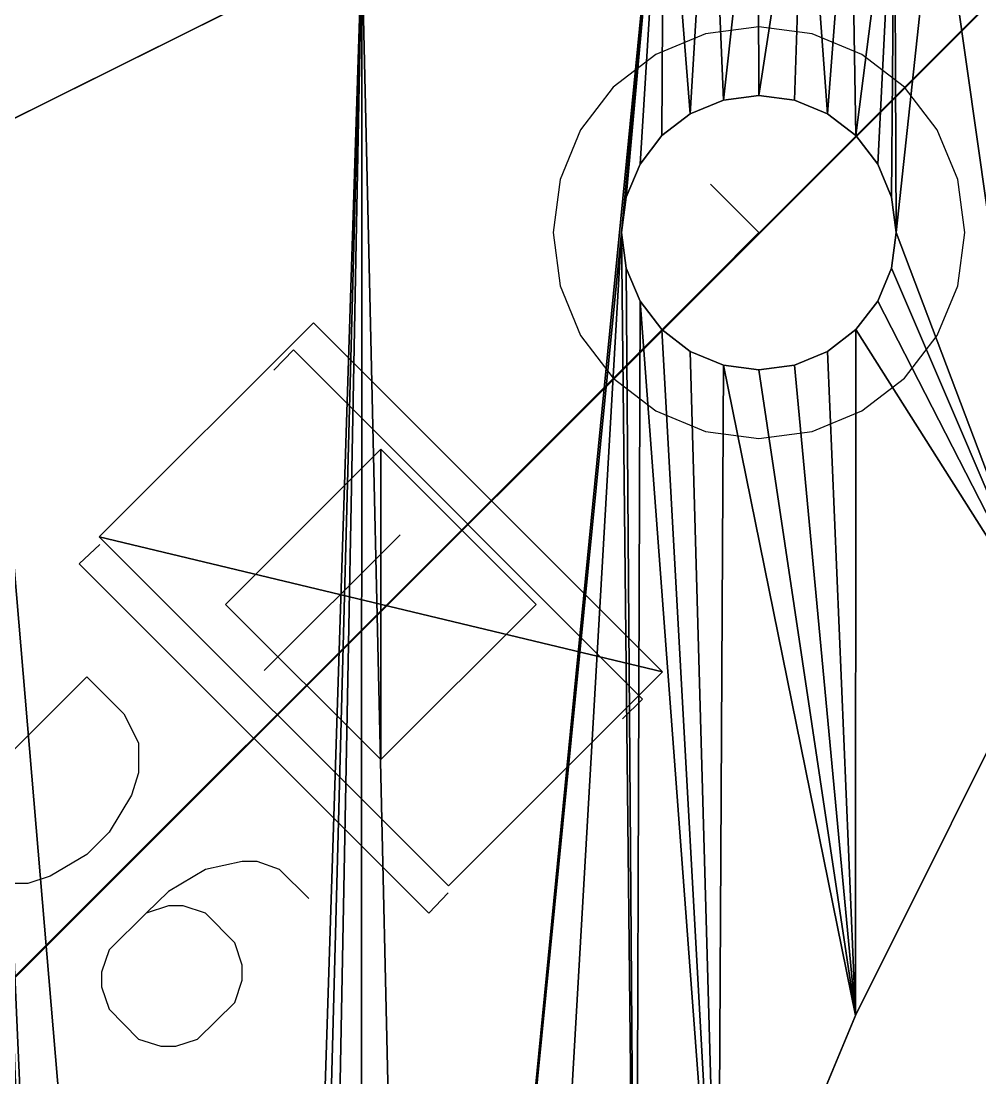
# Model space of a CAD drawing. Header units: metres. Extents: x 0 to 132, y 0 to 132.
# Drawn here: x 79.941 to 83.433, y 79.552 to 83.404 of the extents above; entities that cross this region are included whole.
import ezdxf

# ---------------------------------------------------------------- set-up
doc = ezdxf.new("R2010")
doc.units = ezdxf.units.M

msp = doc.modelspace()

# ---------------------------------------------------------------- linework, layer by layer
at = {"layer": 'Group#117'}
for p, q in [((82.6286, 83.3827, 8), (82.4345, 83.3572, 8)), ((82.6286, 83.3827, 6.5), (82.4345, 83.3572, 6.5)), ((82.8227, 83.3572, 8), (82.6286, 83.3827, 8)), ((82.8227, 83.3572, 6.5), (82.6286, 83.3827, 6.5)), ((82.4345, 83.3572, 8), (82.2536, 83.2822, 8)), ((82.4345, 83.3572, 6.5), (82.2536, 83.2822, 6.5)), ((83.0036, 83.2822, 8), (82.8227, 83.3572, 8)), ((83.0036, 83.2822, 6.5), (82.8227, 83.3572, 6.5)), ((82.2536, 83.2822, 8), (82.0983, 83.163, 8)), ((82.2536, 83.2822, 6.5), (82.0983, 83.163, 6.5)), ((83.1589, 83.163, 8), (83.0036, 83.2822, 8)), ((83.1589, 83.163, 6.5), (83.0036, 83.2822, 6.5)), ((82.0983, 83.163, 8), (81.9791, 83.0077, 8)), ((82.0983, 83.163, 6.5), (81.9791, 83.0077, 6.5)), ((83.2781, 83.0077, 8), (83.1589, 83.163, 8)), ((83.2781, 83.0077, 6.5), (83.1589, 83.163, 6.5)), ((81.9791, 83.0077, 8), (81.9041, 82.8268, 8)), ((81.9791, 83.0077, 6.5), (81.9041, 82.8268, 6.5)), ((83.353, 82.8268, 8), (83.2781, 83.0077, 8)), ((83.353, 82.8268, 6.5), (83.2781, 83.0077, 6.5)), ((81.9041, 82.8268, 8), (81.8786, 82.6327, 8)), ((81.9041, 82.8268, 6.5), (81.8786, 82.6327, 6.5)), ((82.6286, 82.6327, 8), (82.4518, 82.8095, 8)), ((83.3786, 82.6327, 8), (83.353, 82.8268, 8)), ((83.3786, 82.6327, 6.5), (83.353, 82.8268, 6.5)), ((81.8786, 82.6327, 8), (81.9041, 82.4386, 8)), ((81.8786, 82.6327, 6.5), (81.9041, 82.4386, 6.5)), ((82.6286, 82.6327, 8), (82.4518, 82.4559, 8)), ((83.353, 82.4386, 8), (83.3786, 82.6327, 8)), ((83.353, 82.4386, 6.5), (83.3786, 82.6327, 6.5)), ((81.9041, 82.4386, 8), (81.9791, 82.2577, 8)), ((81.9041, 82.4386, 6.5), (81.9791, 82.2577, 6.5)), ((83.2781, 82.2577, 8), (83.353, 82.4386, 8)), ((83.2781, 82.2577, 6.5), (83.353, 82.4386, 6.5)), ((81.9791, 82.2577, 8), (82.0983, 82.1024, 8)), ((81.9791, 82.2577, 6.5), (82.0983, 82.1024, 6.5)), ((83.1589, 82.1024, 8), (83.2781, 82.2577, 8)), ((83.1589, 82.1024, 6.5), (83.2781, 82.2577, 6.5)), ((82.0983, 82.1024, 8), (82.2536, 81.9832, 8)), ((82.0983, 82.1024, 6.5), (82.2536, 81.9832, 6.5)), ((83.0036, 81.9832, 8), (83.1589, 82.1024, 8)), ((83.0036, 81.9832, 6.5), (83.1589, 82.1024, 6.5)), ((82.2536, 81.9832, 8), (82.4345, 81.9083, 8)), ((82.2536, 81.9832, 6.5), (82.4345, 81.9083, 6.5)), ((82.8227, 81.9083, 8), (83.0036, 81.9832, 8)), ((82.8227, 81.9083, 6.5), (83.0036, 81.9832, 6.5)), ((82.4345, 81.9083, 8), (82.6286, 81.8827, 8)), ((82.4345, 81.9083, 6.5), (82.6286, 81.8827, 6.5)), ((82.6286, 81.8827, 8), (82.8227, 81.9083, 8)), ((82.6286, 81.8827, 6.5), (82.8227, 81.9083, 6.5))]:
    msp.add_line(p, q, dxfattribs=at)
at = {"layer": 'Group#119'}
msp.add_line((65.779, 65.7832, 8), (94.0624, 94.0665, 8), dxfattribs=at)
at = {"layer": 'Group#28'}
for p, q in [((79.7817, 82.9834, 6.5), (81.182, 83.6804, 6.5)), ((82.9805, 79.7795, 6.5), (83.679, 81.1792, 6.5)), ((82.4803, 78.5775, 6.5), (82.9805, 79.7795, 6.5))]:
    msp.add_line(p, q, dxfattribs=at)
at = {"layer": 'Group#32'}
msp.add_line((65.7659, 65.7659, 8), (94.0493, 94.0493, 8), dxfattribs=at)
at = {"layer": 'Group#5'}
for p, q in [((79.7821, 82.9834, 8), (81.1822, 83.6804, 8)), ((80.9327, 82.2062, 8), (80.8611, 82.1318, 8)), ((82.2047, 80.9327, 8), (80.9327, 82.2062, 8)), ((80.8266, 81.0375, 8), (81.3213, 81.532, 8)), ((80.1528, 81.4262, 8), (80.2272, 81.4964, 8)), ((81.4261, 80.1526, 8), (80.1528, 81.4262, 8)), ((82.9805, 79.7795, 8), (83.6792, 81.1792, 8)), ((79.6139, 80.4477, 8), (80.1803, 81.0142, 8)), ((80.1803, 81.0142, 8), (80.3154, 80.879, 8)), ((82.1316, 80.8611, 8), (82.2047, 80.9327, 8)), ((80.3154, 80.879, 8), (80.3691, 80.7729, 8)), ((80.3691, 80.7729, 8), (80.3691, 80.6638, 8)), ((80.3691, 80.6638, 8), (80.3429, 80.5827, 8)), ((80.3429, 80.5827, 8), (80.2616, 80.4477, 8)), ((80.2616, 80.4477, 8), (80.1803, 80.3665, 8)), ((80.1803, 80.3665, 8), (80.0466, 80.2878, 8)), ((80.7467, 80.3414, 8), (80.613, 80.3124, 8)), ((80.8004, 80.3414, 8), (80.7467, 80.3414, 8)), ((80.8817, 80.3124, 8), (80.8004, 80.3414, 8)), ((80.613, 80.3124, 8), (80.478, 80.2313, 8)), ((80.9892, 80.2067, 8), (80.8817, 80.3124, 8)), ((79.9653, 80.2602, 8), (79.8579, 80.2602, 8)), ((80.0466, 80.2878, 8), (79.9653, 80.2602, 8)), ((80.478, 80.2313, 8), (80.3967, 80.1526, 8)), ((81.4964, 80.2272, 8), (81.4261, 80.1526, 8)), ((80.3967, 80.1526, 8), (80.2616, 80.0189, 8)), ((80.478, 80.1788, 8), (80.3967, 80.1526, 8)), ((80.5317, 80.1788, 8), (80.478, 80.1788, 8)), ((80.613, 80.1526, 8), (80.5317, 80.1788, 8)), ((80.7191, 80.0441, 8), (80.613, 80.1526, 8)), ((80.7467, 79.9626, 8), (80.7191, 80.0441, 8)), ((80.2616, 80.0189, 8), (80.2341, 79.9378, 8)), ((80.7467, 79.9088, 8), (80.7467, 79.9626, 8)), ((80.2341, 79.9378, 8), (80.2341, 79.8842, 8)), ((80.2341, 79.8842, 8), (80.2616, 79.8027, 8)), ((80.7191, 79.8274, 8), (80.7467, 79.9088, 8)), ((80.2616, 79.8027, 8), (80.3691, 79.6937, 8)), ((80.5841, 79.6937, 8), (80.7191, 79.8274, 8)), ((82.4803, 78.5775, 8), (82.9805, 79.7795, 8)), ((80.3691, 79.6937, 8), (80.4504, 79.6675, 8)), ((80.5042, 79.6675, 8), (80.5841, 79.6937, 8)), ((80.4504, 79.6675, 8), (80.5042, 79.6675, 8))]:
    msp.add_line(p, q, dxfattribs=at)

# ---------------------------------------------------------------- meshes
at = {"layer": 'Group#103'}
mesh = msp.add_polyface(dxfattribs=at)
corners = [(66.7898, 44.2877, 8), (66.7802, 87.783, 8), (66.7802, 43.7819, 8), (66.7898, 87.2704, 8), (66.7995, 44.5798, 8), (66.7995, 86.9782, 8), (66.8174, 44.8995, 8), (66.8174, 86.6587, 8), (66.8477, 45.2482, 8), (80.7798, 60.3888, 8), (81.1794, 47.8802, 8), (80.8817, 59.2767, 8), (80.981, 58.5753, 8), (81.1822, 57.3764, 8), (82.2791, 47.2808, 8), (81.382, 56.4779, 8), (82.1286, 48.9336, 8), (81.7816, 54.9758, 8), (82.1826, 53.7769, 8), (82.1456, 49.063, 8), (82.1956, 49.1836, 8), (82.4817, 52.9776, 8), (82.275, 49.2872, 8), (82.3786, 49.3666, 8), (82.4992, 49.4166, 8), (82.9819, 51.776, 8), (82.6286, 49.4336, 8), (82.758, 49.4166, 8), (82.8786, 49.3666, 8), (82.9821, 49.2872, 8), (83.6806, 50.3759, 8), (83.0616, 49.1836, 8), (83.1115, 49.063, 8), (64.7779, 43.7819, 8), (66.7802, 25.7819, 8), (64.7779, 87.783, 8), (66.7802, 105.7819, 8), (64.6592, 85.8303, 8), (64.6592, 45.7277, 8), (64.709, 45.2482, 8), (64.709, 86.3097, 8), (64.7408, 44.8995, 8), (64.7408, 86.6587, 8), (64.7588, 44.5798, 8), (64.7588, 86.9782, 8), (64.7682, 44.2877, 8), (64.7682, 87.2704, 8)]
mesh.append_faces([[corners[k] for k in face] for face in [(0, 1, 2), (9, 10, 11), (11, 10, 12), (12, 10, 13), (13, 14, 15), (15, 16, 17), (18, 20, 21), (21, 24, 25), (25, 29, 30)]], dxfattribs={"vtx0": -1, "vtx1": -1})
mesh.append_faces([[corners[k] for k in face] for face in [(15, 14, 16), (33, 34, 35)]], dxfattribs={"vtx0": -1, "vtx1": -1, "vtx2": -1})
mesh.append_faces([[corners[k] for k in face] for face in [(3, 0, 4), (5, 4, 6), (7, 6, 8), (13, 10, 14), (16, 18, 17), (18, 16, 19), (18, 19, 20), (21, 20, 22), (21, 22, 23), (21, 23, 24), (25, 24, 26), (25, 26, 27), (25, 27, 28), (25, 28, 29), (30, 29, 31), (30, 31, 32), (36, 34, 2), (37, 38, 39), (40, 39, 41), (42, 41, 43), (44, 43, 45), (46, 45, 33)]], dxfattribs={"vtx0": -1, "vtx2": -1})
mesh = msp.add_polyface(dxfattribs=at)
corners = [(81.1822, 83.6804, 6.5), (80.7798, 71.1691, 6.5), (79.7821, 82.9834, 6.5), (80.879, 72.2786, 6.5), (80.9782, 72.98, 6.5), (81.1794, 74.1791, 6.5), (81.3792, 75.0786, 6.5), (82.2818, 84.2798, 6.5), (82.1286, 82.6327, 6.5), (81.7789, 76.5793, 6.5), (82.1799, 77.7784, 6.5), (82.1456, 82.5033, 6.5), (82.1956, 82.3827, 6.5), (82.4803, 78.5775, 6.5), (82.275, 82.2792, 6.5), (82.3786, 82.1997, 6.5), (82.4992, 82.1498, 6.5), (82.9805, 79.7795, 6.5), (82.6286, 82.1327, 6.5), (82.758, 82.1498, 6.5), (82.8786, 82.1997, 6.5), (82.9821, 82.2792, 6.5), (83.6792, 81.1792, 6.5), (83.0616, 82.3827, 6.5), (83.1115, 82.5033, 6.5), (66.7898, 87.2704, 6.5), (66.7802, 43.7819, 6.5), (66.7802, 87.783, 6.5), (66.7898, 44.2877, 6.5), (66.7995, 86.9782, 6.5), (66.7995, 44.5798, 6.5), (66.8174, 86.6587, 6.5), (66.8174, 44.8995, 6.5), (66.8477, 86.3097, 6.5), (64.7779, 87.783, 6.5), (66.7802, 105.7819, 6.5), (64.7779, 43.7819, 6.5), (66.7802, 25.7819, 6.5), (64.709, 45.2482, 6.5), (64.709, 86.3097, 6.5), (64.7408, 86.6587, 6.5), (64.7408, 44.8995, 6.5), (64.7588, 86.9782, 6.5), (64.7588, 44.5798, 6.5), (64.7682, 87.2704, 6.5), (64.7682, 44.2877, 6.5)]
mesh.append_faces([[corners[k] for k in face] for face in [(0, 1, 2), (1, 0, 3), (3, 0, 4), (4, 0, 5), (5, 0, 6), (6, 8, 9), (10, 12, 13), (13, 16, 17), (17, 21, 22), (25, 26, 27)]], dxfattribs={"vtx0": -1, "vtx1": -1})
mesh.append_faces([[corners[k] for k in face] for face in [(6, 7, 8), (34, 35, 36)]], dxfattribs={"vtx0": -1, "vtx1": -1, "vtx2": -1})
mesh.append_faces([[corners[k] for k in face] for face in [(6, 0, 7), (8, 10, 9), (10, 8, 11), (10, 11, 12), (13, 12, 14), (13, 14, 15), (13, 15, 16), (17, 16, 18), (17, 18, 19), (17, 19, 20), (17, 20, 21), (22, 21, 23), (22, 23, 24), (28, 25, 29), (30, 29, 31), (32, 31, 33), (37, 35, 27), (38, 39, 40), (41, 40, 42), (43, 42, 44), (45, 44, 34)]], dxfattribs={"vtx0": -1, "vtx2": -1})
mesh = msp.add_polyface(dxfattribs=at)
corners = [(82.1286, 82.6327, 6.5), (82.2818, 84.2798, 6.5), (82.1456, 82.7621, 6.5), (82.1956, 82.8827, 6.5), (82.275, 82.9863, 6.5), (82.3786, 83.0657, 6.5), (82.4513, 84.2704, 6.5), (82.4992, 83.1157, 6.5), (82.625, 84.2471, 6.5), (82.6286, 83.1327, 6.5), (82.7945, 84.2096, 6.5), (82.758, 83.1157, 6.5), (82.8786, 83.0657, 6.5), (82.9626, 84.156, 6.5), (82.9821, 82.9863, 6.5), (83.1224, 84.0897, 6.5), (83.0616, 82.8827, 6.5), (83.1115, 82.7621, 6.5), (83.1286, 82.6327, 6.5), (83.2768, 84.0085, 6.5), (83.6792, 81.1792, 6.5), (83.1115, 82.5033, 6.5), (83.4242, 83.9147, 6.5), (83.562, 83.8089, 6.5), (83.6919, 83.6914, 6.5), (84.2773, 82.2793, 6.5), (83.8087, 83.5619, 6.5), (83.9148, 83.4244, 6.5), (84.0085, 83.277, 6.5), (84.0898, 83.1224, 6.5), (84.156, 82.9626, 6.5), (84.2097, 82.7946, 6.5), (84.2469, 82.625, 6.5), (84.2704, 82.4513, 6.5), (66.7802, 105.7819, 6.5), (64.7779, 87.783, 6.5), (64.7779, 105.7819, 6.5)]
mesh.append_faces([[corners[k] for k in face] for face in [(25, 32, 33), (34, 35, 36)]], dxfattribs={"vtx0": -1})
mesh.append_faces([[corners[k] for k in face] for face in [(0, 1, 2), (2, 1, 3), (3, 1, 4), (4, 1, 5), (5, 6, 7), (7, 8, 9), (9, 10, 11), (11, 10, 12), (12, 13, 14), (14, 15, 16), (16, 15, 17), (17, 15, 18), (20, 24, 25)]], dxfattribs={"vtx0": -1, "vtx1": -1})
mesh.append_faces([[corners[k] for k in face] for face in [(20, 18, 19)]], dxfattribs={"vtx0": -1, "vtx1": -1, "vtx2": -1})
mesh.append_faces([[corners[k] for k in face] for face in [(5, 1, 6), (7, 6, 8), (9, 8, 10), (12, 10, 13), (14, 13, 15), (18, 15, 19), (20, 21, 18), (20, 19, 22), (20, 22, 23), (20, 23, 24), (25, 24, 26), (25, 26, 27), (25, 27, 28), (25, 28, 29), (25, 29, 30), (25, 30, 31), (25, 31, 32)]], dxfattribs={"vtx0": -1, "vtx2": -1})
mesh = msp.add_polyface(dxfattribs=at)
corners = [(69.6396, 80.9587, 8), (69.929, 50.6791, 8), (69.929, 80.879, 8), (70.1688, 50.719, 8), (70.1688, 80.8392, 8), (70.6484, 50.77, 8), (70.6484, 80.788, 8), (70.9887, 50.7783, 8), (70.9887, 80.781, 8), (71.1693, 50.7783, 8), (71.1693, 80.781, 8), (72.2786, 50.6791, 8), (72.2813, 80.8819, 8), (72.98, 50.5798, 8), (72.9828, 80.981, 8), (74.1789, 50.3786, 8), (74.1817, 81.1822, 8), (75.0774, 50.1788, 8), (75.0802, 81.3821, 8), (76.5795, 49.7792, 8), (76.5822, 81.7814, 8), (77.7784, 49.3782, 8), (77.7811, 82.1826, 8), (78.5776, 49.0791, 8), (78.5804, 82.4817, 8), (79.7793, 48.5775, 8), (79.7821, 82.9834, 8), (80.7798, 70.9889, 8), (80.788, 60.9097, 8), (80.788, 70.6484, 8), (80.839, 61.3906, 8), (80.839, 70.1686, 8), (80.879, 61.629, 8), (80.879, 69.929, 8), (80.9579, 61.9184, 8), (80.9579, 69.6395, 8), (81.0292, 62.0989, 8), (81.0292, 69.4591, 8), (81.1188, 62.2795, 8), (81.1188, 69.2786, 8), (81.2304, 62.46, 8), (81.2304, 69.0994, 8), (81.3792, 62.6805, 8), (81.3792, 68.8774, 8), (81.5088, 62.8486, 8), (81.5088, 68.711, 8), (81.6383, 63.0002, 8), (81.6383, 68.5579, 8), (81.8092, 63.178, 8), (81.8092, 68.3801, 8), (80.7798, 71.1691, 8), (81.1822, 83.6804, 8), (80.7798, 60.3888, 8), (80.7798, 60.5693, 8), (80.879, 72.2786, 8), (80.9782, 72.98, 8), (81.1794, 74.1791, 8), (81.3792, 75.0786, 8), (82.2818, 84.2798, 8), (82.1286, 82.6327, 8), (81.7789, 76.5793, 8)]
mesh.append_faces([[corners[k] for k in face] for face in [(0, 1, 2), (2, 3, 4), (4, 5, 6), (6, 7, 8), (8, 9, 10), (10, 11, 12), (12, 13, 14), (14, 15, 16), (16, 17, 18), (18, 19, 20), (20, 21, 22), (22, 23, 24), (24, 25, 26), (27, 28, 29), (29, 30, 31), (31, 32, 33), (33, 34, 35), (35, 36, 37), (37, 38, 39), (39, 40, 41), (41, 42, 43), (43, 44, 45), (45, 46, 47), (47, 48, 49), (26, 50, 51), (50, 53, 27), (51, 57, 58)]], dxfattribs={"vtx0": -1, "vtx1": -1})
mesh.append_faces([[corners[k] for k in face] for face in [(50, 26, 52)]], dxfattribs={"vtx0": -1, "vtx1": -1, "vtx2": -1})
mesh.append_faces([[corners[k] for k in face] for face in [(51, 50, 54), (51, 54, 55), (51, 55, 56), (51, 56, 57), (59, 57, 60)]], dxfattribs={"vtx0": -1, "vtx2": -1})
mesh = msp.add_polyface(dxfattribs=at)
corners = [(81.8092, 68.3801, 8), (81.9484, 63.3103, 8), (81.9484, 68.2478, 8), (82.1592, 63.488, 8), (82.1592, 68.0699, 8), (82.4389, 63.6892, 8), (82.4389, 67.8702, 8), (82.7187, 63.8587, 8), (82.7187, 67.6992, 8), (83.0287, 64.0186, 8), (83.0287, 67.5393, 8), (82.1799, 77.7784, 8), (82.1286, 82.6327, 8), (81.7789, 76.5793, 8), (82.1456, 82.5033, 8), (82.1956, 82.3827, 8), (82.4803, 78.5775, 8), (82.275, 82.2792, 8), (82.3786, 82.1997, 8), (82.4992, 82.1498, 8), (82.9805, 79.7795, 8), (82.6286, 82.1327, 8), (82.758, 82.1498, 8), (82.8786, 82.1997, 8), (82.9821, 82.2792, 8), (82.2818, 84.2798, 8), (81.3792, 75.0786, 8), (82.1456, 82.7621, 8), (82.1956, 82.8827, 8), (82.275, 82.9863, 8), (82.3786, 83.0657, 8), (82.4513, 84.2704, 8), (82.4992, 83.1157, 8), (82.625, 84.2471, 8), (82.6286, 83.1327, 8), (82.7945, 84.2096, 8), (82.758, 83.1157, 8), (82.8786, 83.0657, 8), (82.9626, 84.156, 8), (82.9821, 82.9863, 8), (83.1224, 84.0897, 8), (83.0616, 82.8827, 8)]
mesh.append_faces([[corners[k] for k in face] for face in [(0, 1, 2), (2, 3, 4), (4, 5, 6), (6, 7, 8), (8, 9, 10), (11, 12, 13), (12, 11, 14), (14, 11, 15), (15, 16, 17), (17, 16, 18), (18, 16, 19), (19, 20, 21), (21, 20, 22), (22, 20, 23), (23, 20, 24), (25, 30, 31), (31, 32, 33), (33, 34, 35), (35, 37, 38), (38, 39, 40)]], dxfattribs={"vtx0": -1, "vtx1": -1})
mesh.append_faces([[corners[k] for k in face] for face in [(25, 26, 12)]], dxfattribs={"vtx0": -1, "vtx1": -1, "vtx2": -1})
mesh.append_faces([[corners[k] for k in face] for face in [(15, 11, 16), (19, 16, 20), (25, 12, 27), (25, 27, 28), (25, 28, 29), (25, 29, 30), (31, 30, 32), (33, 32, 34), (35, 34, 36), (35, 36, 37), (38, 37, 39), (40, 39, 41)]], dxfattribs={"vtx0": -1, "vtx2": -1})
mesh = msp.add_polyface(dxfattribs=at)
corners = [(83.0287, 67.5393, 8), (83.2492, 64.1109, 8), (83.2492, 67.4487, 8), (83.5386, 64.2087, 8), (83.5386, 67.3491, 8), (84.0802, 64.3493, 8), (84.0802, 67.2088, 8), (84.5804, 64.4582, 8), (84.5804, 67.0997, 8), (84.9001, 64.5188, 8), (84.9001, 67.0391, 8), (85.3094, 64.5877, 8), (85.3094, 66.9703, 8), (85.8303, 64.6594, 8), (85.8303, 66.8987, 8), (86.3099, 64.7103, 8), (86.3099, 66.8489, 8), (86.6585, 64.7407, 8), (86.6585, 66.8172, 8), (86.9782, 64.7586, 8), (86.9782, 66.801, 8), (87.2704, 64.7682, 8), (87.2704, 66.7897, 8), (87.7803, 64.7834, 8), (87.7803, 66.7829, 8), (105.7789, 64.7834, 8), (105.7789, 66.7829, 8), (82.9821, 82.2792, 8), (82.9805, 79.7795, 8), (83.6792, 81.1792, 8), (83.0616, 82.3827, 8), (83.1115, 82.5033, 8), (83.1286, 82.6327, 8), (83.2768, 84.0085, 8), (83.4242, 83.9147, 8), (83.562, 83.8089, 8), (83.6919, 83.6914, 8), (84.2773, 82.2793, 8), (83.8087, 83.5619, 8), (83.9148, 83.4244, 8), (84.0085, 83.277, 8), (84.0898, 83.1224, 8), (84.156, 82.9626, 8), (84.2097, 82.7946, 8), (84.2469, 82.625, 8), (84.2704, 82.4513, 8), (83.1224, 84.0897, 8), (83.0616, 82.8827, 8), (83.1115, 82.7621, 8)]
mesh.append_faces([[corners[k] for k in face] for face in [(24, 25, 26), (44, 37, 45)]], dxfattribs={"vtx0": -1})
mesh.append_faces([[corners[k] for k in face] for face in [(0, 1, 2), (2, 3, 4), (4, 5, 6), (6, 7, 8), (8, 9, 10), (10, 11, 12), (12, 13, 14), (14, 15, 16), (16, 17, 18), (18, 19, 20), (20, 21, 22), (22, 23, 24), (27, 29, 30), (30, 29, 31), (31, 29, 32), (33, 29, 34), (34, 29, 35), (35, 29, 36), (36, 37, 38), (38, 37, 39), (39, 37, 40), (40, 37, 41), (41, 37, 42), (42, 37, 43), (43, 37, 44), (46, 32, 33)]], dxfattribs={"vtx0": -1, "vtx1": -1})
mesh.append_faces([[corners[k] for k in face] for face in [(32, 29, 33)]], dxfattribs={"vtx0": -1, "vtx1": -1, "vtx2": -1})
mesh.append_faces([[corners[k] for k in face] for face in [(27, 28, 29), (36, 29, 37), (46, 47, 48), (46, 48, 32)]], dxfattribs={"vtx0": -1, "vtx2": -1})
mesh = msp.add_polyface(dxfattribs=at)
corners = [(79.7821, 82.9834, 8), (81.1822, 83.6804, 6.5), (79.7821, 82.9834, 6.5), (81.1822, 83.6804, 8)]
mesh.append_faces([[corners[k] for k in face] for face in [(0, 1, 2), (1, 0, 3)]], dxfattribs={"vtx0": -1})
mesh = msp.add_polyface(dxfattribs=at)
corners = [(82.4992, 83.1157, 8), (82.3786, 83.0657, 6.5), (82.4992, 83.1157, 6.5), (82.3786, 83.0657, 8)]
mesh.append_faces([[corners[k] for k in face] for face in [(0, 1, 2), (1, 0, 3)]], dxfattribs={"vtx0": -1})
mesh = msp.add_polyface(dxfattribs=at)
corners = [(82.6286, 83.1327, 8), (82.4992, 83.1157, 6.5), (82.6286, 83.1327, 6.5), (82.4992, 83.1157, 8)]
mesh.append_faces([[corners[k] for k in face] for face in [(0, 1, 2), (1, 0, 3)]], dxfattribs={"vtx0": -1})
mesh = msp.add_polyface(dxfattribs=at)
corners = [(82.758, 83.1157, 8), (82.6286, 83.1327, 6.5), (82.758, 83.1157, 6.5), (82.6286, 83.1327, 8)]
mesh.append_faces([[corners[k] for k in face] for face in [(0, 1, 2), (1, 0, 3)]], dxfattribs={"vtx0": -1})
mesh = msp.add_polyface(dxfattribs=at)
corners = [(82.8786, 83.0657, 8), (82.758, 83.1157, 6.5), (82.8786, 83.0657, 6.5), (82.758, 83.1157, 8)]
mesh.append_faces([[corners[k] for k in face] for face in [(0, 1, 2), (1, 0, 3)]], dxfattribs={"vtx0": -1})
mesh = msp.add_polyface(dxfattribs=at)
corners = [(82.3786, 83.0657, 8), (82.275, 82.9863, 6.5), (82.3786, 83.0657, 6.5), (82.275, 82.9863, 8)]
mesh.append_faces([[corners[k] for k in face] for face in [(0, 1, 2), (1, 0, 3)]], dxfattribs={"vtx0": -1})
mesh = msp.add_polyface(dxfattribs=at)
corners = [(82.9821, 82.9863, 8), (82.8786, 83.0657, 6.5), (82.9821, 82.9863, 6.5), (82.8786, 83.0657, 8)]
mesh.append_faces([[corners[k] for k in face] for face in [(0, 1, 2), (1, 0, 3)]], dxfattribs={"vtx0": -1})
mesh = msp.add_polyface(dxfattribs=at)
corners = [(80.7798, 60.5693, 6.5), (80.788, 70.6484, 6.5), (80.788, 60.9097, 6.5), (80.839, 70.1686, 6.5), (80.839, 61.3906, 6.5), (80.879, 69.929, 6.5), (80.879, 61.629, 6.5), (80.9579, 69.6395, 6.5), (80.9579, 61.9184, 6.5), (81.0292, 69.4591, 6.5), (81.0292, 62.0989, 6.5), (81.1188, 69.2786, 6.5), (81.1188, 62.2795, 6.5), (81.2304, 69.0994, 6.5), (81.2304, 62.46, 6.5), (81.3792, 68.8774, 6.5), (81.3792, 62.6805, 6.5), (81.5088, 68.711, 6.5), (81.5088, 62.8486, 6.5), (81.6383, 68.5579, 6.5), (81.6383, 63.0002, 6.5), (81.8092, 68.3801, 6.5), (81.8092, 63.178, 6.5), (69.6396, 50.6005, 6.5), (69.929, 80.879, 6.5), (69.929, 50.6791, 6.5), (70.1688, 80.8392, 6.5), (70.1688, 50.719, 6.5), (70.6484, 80.788, 6.5), (70.6484, 50.77, 6.5), (70.9887, 80.781, 6.5), (70.9887, 50.7783, 6.5), (71.1693, 80.781, 6.5), (71.1693, 50.7783, 6.5), (72.2813, 80.8819, 6.5), (72.2786, 50.6791, 6.5), (72.98, 50.5798, 6.5), (72.9828, 80.981, 6.5), (74.1789, 50.3786, 6.5), (74.1817, 81.1822, 6.5), (75.0774, 50.1788, 6.5), (75.0802, 81.3821, 6.5), (76.5795, 49.7792, 6.5), (76.5822, 81.7814, 6.5), (77.7784, 49.3782, 6.5), (77.7811, 82.1826, 6.5), (78.5776, 49.0791, 6.5), (78.5804, 82.4817, 6.5), (79.7793, 48.5775, 6.5), (79.7821, 82.9834, 6.5), (81.1794, 47.8802, 6.5), (80.7798, 60.3888, 6.5), (80.7798, 70.9889, 6.5), (80.8817, 59.2767, 6.5), (80.981, 58.5753, 6.5), (81.1822, 57.3764, 6.5), (82.2791, 47.2808, 6.5), (81.382, 56.4779, 6.5), (82.1286, 48.9336, 6.5), (81.7816, 54.9758, 6.5)]
mesh.append_faces([[corners[k] for k in face] for face in [(0, 1, 2), (2, 3, 4), (4, 5, 6), (6, 7, 8), (8, 9, 10), (10, 11, 12), (12, 13, 14), (14, 15, 16), (16, 17, 18), (18, 19, 20), (20, 21, 22), (23, 24, 25), (25, 26, 27), (27, 28, 29), (29, 30, 31), (31, 32, 33), (33, 34, 35), (35, 34, 36), (36, 37, 38), (38, 39, 40), (40, 41, 42), (42, 43, 44), (44, 45, 46), (46, 47, 48), (48, 49, 50), (51, 52, 0), (50, 55, 56)]], dxfattribs={"vtx0": -1, "vtx1": -1})
mesh.append_faces([[corners[k] for k in face] for face in [(50, 49, 51)]], dxfattribs={"vtx0": -1, "vtx1": -1, "vtx2": -1})
mesh.append_faces([[corners[k] for k in face] for face in [(50, 51, 53), (50, 53, 54), (50, 54, 55), (56, 55, 57), (58, 57, 59)]], dxfattribs={"vtx0": -1, "vtx2": -1})
mesh = msp.add_polyface(dxfattribs=at)
corners = [(80.788, 70.6484, 6.5), (80.7798, 60.5693, 6.5), (80.7798, 70.9889, 6.5), (80.788, 60.9097, 6.5), (80.839, 70.1686, 6.5), (80.839, 61.3906, 6.5), (80.879, 69.929, 6.5), (80.879, 61.629, 6.5), (80.9579, 69.6395, 6.5), (80.9579, 61.9184, 6.5), (81.0292, 69.4591, 6.5), (81.0292, 62.0989, 6.5), (81.1188, 69.2786, 6.5), (81.1188, 62.2795, 6.5), (81.2304, 69.0994, 6.5), (81.2304, 62.46, 6.5), (81.3792, 68.8774, 6.5), (81.3792, 62.6805, 6.5), (81.5088, 68.711, 6.5), (81.5088, 62.8486, 6.5), (81.6383, 68.5579, 6.5), (81.6383, 63.0002, 6.5), (81.8092, 68.3801, 6.5), (81.8092, 63.178, 6.5), (81.9484, 68.2478, 6.5), (81.9484, 63.3103, 6.5), (82.1592, 68.0699, 6.5), (82.1592, 63.488, 6.5), (82.4389, 67.8702, 6.5), (82.4389, 63.6892, 6.5), (82.7187, 67.6992, 6.5), (82.7187, 63.8587, 6.5), (83.0287, 67.5393, 6.5), (83.0287, 64.0186, 6.5), (83.2492, 67.4487, 6.5), (83.2492, 64.1109, 6.5), (83.5386, 67.3491, 6.5), (83.5386, 64.2087, 6.5), (84.0802, 67.2088, 6.5), (84.0802, 64.3493, 6.5), (84.5804, 67.0997, 6.5), (84.5804, 64.4582, 6.5), (84.9001, 67.0391, 6.5), (84.9001, 64.5188, 6.5), (85.3094, 66.9703, 6.5), (85.3094, 64.5877, 6.5), (85.8303, 66.8987, 6.5), (85.8303, 64.6594, 6.5), (86.3099, 66.8489, 6.5), (86.3099, 64.7103, 6.5), (86.6585, 66.8172, 6.5), (86.6585, 64.7407, 6.5), (86.9782, 66.801, 6.5), (86.9782, 64.7586, 6.5), (87.2704, 66.7897, 6.5), (87.2704, 64.7682, 6.5), (87.7803, 66.7829, 6.5), (87.7803, 64.7834, 6.5), (105.7789, 66.7829, 6.5), (78.5776, 49.0791, 6.5), (77.7811, 82.1826, 6.5), (78.5804, 82.4817, 6.5), (79.7793, 48.5775, 6.5), (79.7821, 82.9834, 6.5), (80.7798, 60.3888, 6.5), (80.7798, 71.1691, 6.5)]
mesh.append_faces([[corners[k] for k in face] for face in [(0, 1, 2)]], dxfattribs={"vtx0": -1, "vtx1": -1})
mesh.append_faces([[corners[k] for k in face] for face in [(64, 63, 65)]], dxfattribs={"vtx0": -1, "vtx1": -1, "vtx2": -1})
mesh.append_faces([[corners[k] for k in face] for face in [(3, 0, 4), (5, 4, 6), (7, 6, 8), (9, 8, 10), (11, 10, 12), (13, 12, 14), (15, 14, 16), (17, 16, 18), (19, 18, 20), (21, 20, 22), (23, 22, 24), (25, 24, 26), (27, 26, 28), (29, 28, 30), (31, 30, 32), (33, 32, 34), (35, 34, 36), (37, 36, 38), (39, 38, 40), (41, 40, 42), (43, 42, 44), (45, 44, 46), (47, 46, 48), (49, 48, 50), (51, 50, 52), (53, 52, 54), (55, 54, 56), (57, 56, 58), (59, 60, 61), (62, 61, 63), (64, 65, 2)]], dxfattribs={"vtx0": -1, "vtx2": -1})
mesh = msp.add_polyface(dxfattribs=at)
corners = [(78.5804, 82.4817, 8), (78.5776, 49.0791, 8), (79.7793, 48.5775, 8), (79.7821, 82.9834, 8), (81.1794, 47.8802, 8), (80.7798, 60.3888, 8), (80.788, 60.9097, 8), (80.7798, 70.9889, 8), (80.7798, 60.5693, 8), (80.788, 70.6484, 8), (80.839, 61.3906, 8), (80.839, 70.1686, 8), (80.879, 61.629, 8), (80.879, 69.929, 8), (80.9579, 61.9184, 8), (80.9579, 69.6395, 8), (81.0292, 62.0989, 8), (81.0292, 69.4591, 8), (81.1188, 62.2795, 8), (81.1188, 69.2786, 8), (81.2304, 62.46, 8), (81.2304, 69.0994, 8), (81.3792, 62.6805, 8), (81.3792, 68.8774, 8), (81.5088, 62.8486, 8), (81.5088, 68.711, 8), (81.6383, 63.0002, 8), (81.6383, 68.5579, 8), (81.8092, 63.178, 8), (81.8092, 68.3801, 8), (81.9484, 63.3103, 8), (81.9484, 68.2478, 8), (82.1592, 63.488, 8), (82.1592, 68.0699, 8), (82.4389, 63.6892, 8), (82.4389, 67.8702, 8), (82.7187, 63.8587, 8), (82.7187, 67.6992, 8), (83.0287, 64.0186, 8), (83.0287, 67.5393, 8), (83.2492, 64.1109, 8), (83.2492, 67.4487, 8), (83.5386, 64.2087, 8), (83.5386, 67.3491, 8), (84.0802, 64.3493, 8), (84.0802, 67.2088, 8), (84.5804, 64.4582, 8), (84.5804, 67.0997, 8), (84.9001, 64.5188, 8), (84.9001, 67.0391, 8), (85.3094, 64.5877, 8), (85.3094, 66.9703, 8), (85.8303, 64.6594, 8), (85.8303, 66.8987, 8), (86.3099, 64.7103, 8), (86.3099, 66.8489, 8), (86.6585, 64.7407, 8), (86.6585, 66.8172, 8), (86.9782, 64.7586, 8), (86.9782, 66.801, 8), (87.2704, 64.7682, 8), (87.2704, 66.7897, 8), (87.7803, 64.7834, 8), (87.7803, 66.7829, 8), (105.7789, 64.7834, 8), (80.7798, 71.1691, 8)]
mesh.append_faces([[corners[k] for k in face] for face in [(6, 7, 8)]], dxfattribs={"vtx0": -1, "vtx1": -1})
mesh.append_faces([[corners[k] for k in face] for face in [(3, 4, 5)]], dxfattribs={"vtx0": -1, "vtx1": -1, "vtx2": -1})
mesh.append_faces([[corners[k] for k in face] for face in [(0, 1, 2), (3, 2, 4), (9, 6, 10), (11, 10, 12), (13, 12, 14), (15, 14, 16), (17, 16, 18), (19, 18, 20), (21, 20, 22), (23, 22, 24), (25, 24, 26), (27, 26, 28), (29, 28, 30), (31, 30, 32), (33, 32, 34), (35, 34, 36), (37, 36, 38), (39, 38, 40), (41, 40, 42), (43, 42, 44), (45, 44, 46), (47, 46, 48), (49, 48, 50), (51, 50, 52), (53, 52, 54), (55, 54, 56), (57, 56, 58), (59, 58, 60), (61, 60, 62), (63, 62, 64), (65, 5, 8)]], dxfattribs={"vtx0": -1, "vtx2": -1})
mesh = msp.add_polyface(dxfattribs=at)
corners = [(82.1956, 82.8827, 6.5), (82.275, 82.9863, 8), (82.1956, 82.8827, 8), (82.275, 82.9863, 6.5)]
mesh.append_faces([[corners[k] for k in face] for face in [(0, 1, 2), (1, 0, 3)]], dxfattribs={"vtx0": -1})
mesh = msp.add_polyface(dxfattribs=at)
corners = [(83.0616, 82.8827, 8), (82.9821, 82.9863, 6.5), (83.0616, 82.8827, 6.5), (82.9821, 82.9863, 8)]
mesh.append_faces([[corners[k] for k in face] for face in [(0, 1, 2), (1, 0, 3)]], dxfattribs={"vtx0": -1})
mesh = msp.add_polyface(dxfattribs=at)
corners = [(82.1456, 82.7621, 6.5), (82.1956, 82.8827, 8), (82.1456, 82.7621, 8), (82.1956, 82.8827, 6.5)]
mesh.append_faces([[corners[k] for k in face] for face in [(0, 1, 2), (1, 0, 3)]], dxfattribs={"vtx0": -1})
mesh = msp.add_polyface(dxfattribs=at)
corners = [(83.0616, 82.8827, 8), (83.1115, 82.7621, 6.5), (83.1115, 82.7621, 8), (83.0616, 82.8827, 6.5)]
mesh.append_faces([[corners[k] for k in face] for face in [(0, 1, 2), (1, 0, 3)]], dxfattribs={"vtx0": -1})
mesh = msp.add_polyface(dxfattribs=at)
corners = [(82.1456, 82.7621, 6.5), (82.1286, 82.6327, 8), (82.1286, 82.6327, 6.5), (82.1456, 82.7621, 8)]
mesh.append_faces([[corners[k] for k in face] for face in [(0, 1, 2), (1, 0, 3)]], dxfattribs={"vtx0": -1})
mesh = msp.add_polyface(dxfattribs=at)
corners = [(83.1115, 82.7621, 8), (83.1286, 82.6327, 6.5), (83.1286, 82.6327, 8), (83.1115, 82.7621, 6.5)]
mesh.append_faces([[corners[k] for k in face] for face in [(0, 1, 2), (1, 0, 3)]], dxfattribs={"vtx0": -1})
mesh = msp.add_polyface(dxfattribs=at)
corners = [(82.1286, 82.6327, 6.5), (82.1456, 82.5033, 8), (82.1456, 82.5033, 6.5), (82.1286, 82.6327, 8)]
mesh.append_faces([[corners[k] for k in face] for face in [(0, 1, 2), (1, 0, 3)]], dxfattribs={"vtx0": -1})
mesh = msp.add_polyface(dxfattribs=at)
corners = [(83.1286, 82.6327, 8), (83.1115, 82.5033, 6.5), (83.1115, 82.5033, 8), (83.1286, 82.6327, 6.5)]
mesh.append_faces([[corners[k] for k in face] for face in [(0, 1, 2), (1, 0, 3)]], dxfattribs={"vtx0": -1})
mesh = msp.add_polyface(dxfattribs=at)
corners = [(82.1456, 82.5033, 6.5), (82.1956, 82.3827, 8), (82.1956, 82.3827, 6.5), (82.1456, 82.5033, 8)]
mesh.append_faces([[corners[k] for k in face] for face in [(0, 1, 2), (1, 0, 3)]], dxfattribs={"vtx0": -1})
mesh = msp.add_polyface(dxfattribs=at)
corners = [(83.1115, 82.5033, 8), (83.0616, 82.3827, 6.5), (83.0616, 82.3827, 8), (83.1115, 82.5033, 6.5)]
mesh.append_faces([[corners[k] for k in face] for face in [(0, 1, 2), (1, 0, 3)]], dxfattribs={"vtx0": -1})
mesh = msp.add_polyface(dxfattribs=at)
corners = [(82.275, 82.2792, 6.5), (82.1956, 82.3827, 8), (82.275, 82.2792, 8), (82.1956, 82.3827, 6.5)]
mesh.append_faces([[corners[k] for k in face] for face in [(0, 1, 2), (1, 0, 3)]], dxfattribs={"vtx0": -1})
mesh = msp.add_polyface(dxfattribs=at)
corners = [(83.0616, 82.3827, 8), (82.9821, 82.2792, 6.5), (82.9821, 82.2792, 8), (83.0616, 82.3827, 6.5)]
mesh.append_faces([[corners[k] for k in face] for face in [(0, 1, 2), (1, 0, 3)]], dxfattribs={"vtx0": -1})
mesh = msp.add_polyface(dxfattribs=at)
corners = [(82.275, 82.2792, 8), (82.3786, 82.1997, 6.5), (82.275, 82.2792, 6.5), (82.3786, 82.1997, 8)]
mesh.append_faces([[corners[k] for k in face] for face in [(0, 1, 2), (1, 0, 3)]], dxfattribs={"vtx0": -1})
mesh = msp.add_polyface(dxfattribs=at)
corners = [(82.8786, 82.1997, 8), (82.9821, 82.2792, 6.5), (82.8786, 82.1997, 6.5), (82.9821, 82.2792, 8)]
mesh.append_faces([[corners[k] for k in face] for face in [(0, 1, 2), (1, 0, 3)]], dxfattribs={"vtx0": -1})
mesh = msp.add_polyface(dxfattribs=at)
corners = [(82.3786, 82.1997, 8), (82.4992, 82.1498, 6.5), (82.3786, 82.1997, 6.5), (82.4992, 82.1498, 8)]
mesh.append_faces([[corners[k] for k in face] for face in [(0, 1, 2), (1, 0, 3)]], dxfattribs={"vtx0": -1})
mesh = msp.add_polyface(dxfattribs=at)
corners = [(82.758, 82.1498, 8), (82.8786, 82.1997, 6.5), (82.758, 82.1498, 6.5), (82.8786, 82.1997, 8)]
mesh.append_faces([[corners[k] for k in face] for face in [(0, 1, 2), (1, 0, 3)]], dxfattribs={"vtx0": -1})
mesh = msp.add_polyface(dxfattribs=at)
corners = [(82.4992, 82.1498, 8), (82.6286, 82.1327, 6.5), (82.4992, 82.1498, 6.5), (82.6286, 82.1327, 8)]
mesh.append_faces([[corners[k] for k in face] for face in [(0, 1, 2), (1, 0, 3)]], dxfattribs={"vtx0": -1})
mesh = msp.add_polyface(dxfattribs=at)
corners = [(82.6286, 82.1327, 8), (82.758, 82.1498, 6.5), (82.6286, 82.1327, 6.5), (82.758, 82.1498, 8)]
mesh.append_faces([[corners[k] for k in face] for face in [(0, 1, 2), (1, 0, 3)]], dxfattribs={"vtx0": -1})
mesh = msp.add_polyface(dxfattribs=at)
corners = [(83.6792, 81.1792, 6.5), (82.9805, 79.7795, 8), (82.9805, 79.7795, 6.5), (83.6792, 81.1792, 8)]
mesh.append_faces([[corners[k] for k in face] for face in [(0, 1, 2), (1, 0, 3)]], dxfattribs={"vtx0": -1})
mesh = msp.add_polyface(dxfattribs=at)
corners = [(82.9805, 79.7795, 6.5), (82.4803, 78.5775, 8), (82.4803, 78.5775, 6.5), (82.9805, 79.7795, 8)]
mesh.append_faces([[corners[k] for k in face] for face in [(0, 1, 2), (1, 0, 3)]], dxfattribs={"vtx0": -1})
at = {"layer": 'Group#117'}
mesh = msp.add_polyface(dxfattribs=at)
corners = [(82.4992, 83.1157, 8), (82.3786, 83.0657, 6.5), (82.4992, 83.1157, 6.5), (82.3786, 83.0657, 8)]
mesh.append_faces([[corners[k] for k in face] for face in [(0, 1, 2), (1, 0, 3)]], dxfattribs={"vtx0": -1})
mesh = msp.add_polyface(dxfattribs=at)
corners = [(82.6286, 83.1327, 8), (82.4992, 83.1157, 6.5), (82.6286, 83.1327, 6.5), (82.4992, 83.1157, 8)]
mesh.append_faces([[corners[k] for k in face] for face in [(0, 1, 2), (1, 0, 3)]], dxfattribs={"vtx0": -1})
mesh = msp.add_polyface(dxfattribs=at)
corners = [(82.758, 83.1157, 8), (82.6286, 83.1327, 6.5), (82.758, 83.1157, 6.5), (82.6286, 83.1327, 8)]
mesh.append_faces([[corners[k] for k in face] for face in [(0, 1, 2), (1, 0, 3)]], dxfattribs={"vtx0": -1})
mesh = msp.add_polyface(dxfattribs=at)
corners = [(82.8786, 83.0657, 8), (82.758, 83.1157, 6.5), (82.8786, 83.0657, 6.5), (82.758, 83.1157, 8)]
mesh.append_faces([[corners[k] for k in face] for face in [(0, 1, 2), (1, 0, 3)]], dxfattribs={"vtx0": -1})
mesh = msp.add_polyface(dxfattribs=at)
corners = [(82.3786, 83.0657, 8), (82.275, 82.9863, 6.5), (82.3786, 83.0657, 6.5), (82.275, 82.9863, 8)]
mesh.append_faces([[corners[k] for k in face] for face in [(0, 1, 2), (1, 0, 3)]], dxfattribs={"vtx0": -1})
mesh = msp.add_polyface(dxfattribs=at)
corners = [(82.9821, 82.9863, 6.5), (82.8786, 83.0657, 8), (82.8786, 83.0657, 6.5), (82.9821, 82.9863, 8)]
mesh.append_faces([[corners[k] for k in face] for face in [(0, 1, 2), (1, 0, 3)]], dxfattribs={"vtx0": -1})
mesh = msp.add_polyface(dxfattribs=at)
corners = [(82.275, 82.9863, 8), (82.1956, 82.8827, 6.5), (82.275, 82.9863, 6.5), (82.1956, 82.8827, 8)]
mesh.append_faces([[corners[k] for k in face] for face in [(0, 1, 2), (1, 0, 3)]], dxfattribs={"vtx0": -1})
mesh = msp.add_polyface(dxfattribs=at)
corners = [(83.0616, 82.8827, 6.5), (82.9821, 82.9863, 8), (82.9821, 82.9863, 6.5), (83.0616, 82.8827, 8)]
mesh.append_faces([[corners[k] for k in face] for face in [(0, 1, 2), (1, 0, 3)]], dxfattribs={"vtx0": -1})
mesh = msp.add_polyface(dxfattribs=at)
corners = [(82.1956, 82.8827, 8), (82.1456, 82.7621, 6.5), (82.1956, 82.8827, 6.5), (82.1456, 82.7621, 8)]
mesh.append_faces([[corners[k] for k in face] for face in [(0, 1, 2), (1, 0, 3)]], dxfattribs={"vtx0": -1})
mesh = msp.add_polyface(dxfattribs=at)
corners = [(83.0616, 82.8827, 6.5), (83.1115, 82.7621, 8), (83.0616, 82.8827, 8), (83.1115, 82.7621, 6.5)]
mesh.append_faces([[corners[k] for k in face] for face in [(0, 1, 2), (1, 0, 3)]], dxfattribs={"vtx0": -1})
mesh = msp.add_polyface(dxfattribs=at)
corners = [(82.1456, 82.7621, 8), (82.1286, 82.6327, 6.5), (82.1456, 82.7621, 6.5), (82.1286, 82.6327, 8)]
mesh.append_faces([[corners[k] for k in face] for face in [(0, 1, 2), (1, 0, 3)]], dxfattribs={"vtx0": -1})
mesh = msp.add_polyface(dxfattribs=at)
corners = [(83.1286, 82.6327, 6.5), (83.1115, 82.7621, 8), (83.1115, 82.7621, 6.5), (83.1286, 82.6327, 8)]
mesh.append_faces([[corners[k] for k in face] for face in [(0, 1, 2), (1, 0, 3)]], dxfattribs={"vtx0": -1})
mesh = msp.add_polyface(dxfattribs=at)
corners = [(82.1456, 82.5033, 8), (82.1286, 82.6327, 6.5), (82.1286, 82.6327, 8), (82.1456, 82.5033, 6.5)]
mesh.append_faces([[corners[k] for k in face] for face in [(0, 1, 2), (1, 0, 3)]], dxfattribs={"vtx0": -1})
mesh = msp.add_polyface(dxfattribs=at)
corners = [(83.1115, 82.5033, 6.5), (83.1286, 82.6327, 8), (83.1286, 82.6327, 6.5), (83.1115, 82.5033, 8)]
mesh.append_faces([[corners[k] for k in face] for face in [(0, 1, 2), (1, 0, 3)]], dxfattribs={"vtx0": -1})
mesh = msp.add_polyface(dxfattribs=at)
corners = [(82.1956, 82.3827, 8), (82.1456, 82.5033, 6.5), (82.1456, 82.5033, 8), (82.1956, 82.3827, 6.5)]
mesh.append_faces([[corners[k] for k in face] for face in [(0, 1, 2), (1, 0, 3)]], dxfattribs={"vtx0": -1})
mesh = msp.add_polyface(dxfattribs=at)
corners = [(83.0616, 82.3827, 6.5), (83.1115, 82.5033, 8), (83.1115, 82.5033, 6.5), (83.0616, 82.3827, 8)]
mesh.append_faces([[corners[k] for k in face] for face in [(0, 1, 2), (1, 0, 3)]], dxfattribs={"vtx0": -1})
mesh = msp.add_polyface(dxfattribs=at)
corners = [(82.275, 82.2792, 8), (82.1956, 82.3827, 6.5), (82.1956, 82.3827, 8), (82.275, 82.2792, 6.5)]
mesh.append_faces([[corners[k] for k in face] for face in [(0, 1, 2), (1, 0, 3)]], dxfattribs={"vtx0": -1})
mesh = msp.add_polyface(dxfattribs=at)
corners = [(82.9821, 82.2792, 8), (83.0616, 82.3827, 6.5), (82.9821, 82.2792, 6.5), (83.0616, 82.3827, 8)]
mesh.append_faces([[corners[k] for k in face] for face in [(0, 1, 2), (1, 0, 3)]], dxfattribs={"vtx0": -1})
mesh = msp.add_polyface(dxfattribs=at)
corners = [(82.275, 82.2792, 8), (82.3786, 82.1997, 6.5), (82.275, 82.2792, 6.5), (82.3786, 82.1997, 8)]
mesh.append_faces([[corners[k] for k in face] for face in [(0, 1, 2), (1, 0, 3)]], dxfattribs={"vtx0": -1})
mesh = msp.add_polyface(dxfattribs=at)
corners = [(82.8786, 82.1997, 8), (82.9821, 82.2792, 6.5), (82.8786, 82.1997, 6.5), (82.9821, 82.2792, 8)]
mesh.append_faces([[corners[k] for k in face] for face in [(0, 1, 2), (1, 0, 3)]], dxfattribs={"vtx0": -1})
mesh = msp.add_polyface(dxfattribs=at)
corners = [(82.3786, 82.1997, 8), (82.4992, 82.1498, 6.5), (82.3786, 82.1997, 6.5), (82.4992, 82.1498, 8)]
mesh.append_faces([[corners[k] for k in face] for face in [(0, 1, 2), (1, 0, 3)]], dxfattribs={"vtx0": -1})
mesh = msp.add_polyface(dxfattribs=at)
corners = [(82.758, 82.1498, 8), (82.8786, 82.1997, 6.5), (82.758, 82.1498, 6.5), (82.8786, 82.1997, 8)]
mesh.append_faces([[corners[k] for k in face] for face in [(0, 1, 2), (1, 0, 3)]], dxfattribs={"vtx0": -1})
mesh = msp.add_polyface(dxfattribs=at)
corners = [(82.4992, 82.1498, 8), (82.6286, 82.1327, 6.5), (82.4992, 82.1498, 6.5), (82.6286, 82.1327, 8)]
mesh.append_faces([[corners[k] for k in face] for face in [(0, 1, 2), (1, 0, 3)]], dxfattribs={"vtx0": -1})
mesh = msp.add_polyface(dxfattribs=at)
corners = [(82.6286, 82.1327, 8), (82.758, 82.1498, 6.5), (82.6286, 82.1327, 6.5), (82.758, 82.1498, 8)]
mesh.append_faces([[corners[k] for k in face] for face in [(0, 1, 2), (1, 0, 3)]], dxfattribs={"vtx0": -1})
at = {"layer": 'Group#31'}
mesh = msp.add_polyface(dxfattribs=at)
corners = [(82.2777, 81.032, 8.1), (80.2258, 81.5239, 8.1), (81.4977, 80.2523, 8.1), (81.0058, 82.3039, 8.1)]
mesh.append_faces([[corners[k] for k in face] for face in [(0, 1, 2), (1, 0, 3)]], dxfattribs={"vtx0": -1})
mesh = msp.add_polyface(dxfattribs=at)
corners = [(80.2258, 81.5239, 8), (81.0058, 82.3039, 8.1), (81.0058, 82.3039, 8), (80.2258, 81.5239, 8.1)]
mesh.append_faces([[corners[k] for k in face] for face in [(0, 1, 2), (1, 0, 3)]], dxfattribs={"vtx0": -1})
mesh = msp.add_polyface(dxfattribs=at)
corners = [(80.2258, 81.5239, 8), (82.2777, 81.032, 8), (81.4977, 80.2523, 8), (81.0058, 82.3039, 8)]
mesh.append_faces([[corners[k] for k in face] for face in [(0, 1, 2), (1, 0, 3)]], dxfattribs={"vtx0": -1})
mesh = msp.add_polyface(dxfattribs=at)
corners = [(81.0058, 82.3039, 8.1), (82.2777, 81.032, 8), (81.0058, 82.3039, 8), (82.2777, 81.032, 8.1)]
mesh.append_faces([[corners[k] for k in face] for face in [(0, 1, 2), (1, 0, 3)]], dxfattribs={"vtx0": -1})
mesh = msp.add_polyface(dxfattribs=at)
corners = [(80.2258, 81.5239, 8.1), (81.4977, 80.2523, 8), (81.4977, 80.2523, 8.1), (80.2258, 81.5239, 8)]
mesh.append_faces([[corners[k] for k in face] for face in [(0, 1, 2), (1, 0, 3)]], dxfattribs={"vtx0": -1})
mesh = msp.add_polyface(dxfattribs=at)
corners = [(81.4977, 80.2523, 8.1), (82.2777, 81.032, 8), (82.2777, 81.032, 8.1), (81.4977, 80.2523, 8)]
mesh.append_faces([[corners[k] for k in face] for face in [(0, 1, 2), (1, 0, 3)]], dxfattribs={"vtx0": -1})
at = {"layer": 'Group#33'}
mesh = msp.add_polyface(dxfattribs=at)
corners = [(81.2518, 81.8437, 8.1), (81.2518, 80.7123, 8.1), (80.6861, 81.278, 8.1), (81.8175, 81.278, 8.1)]
mesh.append_faces([[corners[k] for k in face] for face in [(0, 1, 2), (1, 0, 3)]], dxfattribs={"vtx0": -1})
mesh = msp.add_polyface(dxfattribs=at)
corners = [(81.2518, 80.7123, 8.3), (81.2518, 81.8437, 8.3), (80.6861, 81.278, 8.3), (81.8175, 81.278, 8.3)]
mesh.append_faces([[corners[k] for k in face] for face in [(0, 1, 2), (1, 0, 3)]], dxfattribs={"vtx0": -1})
mesh = msp.add_polyface(dxfattribs=at)
corners = [(80.6861, 81.278, 8.3), (81.2518, 81.8437, 8.1), (80.6861, 81.278, 8.1), (81.2518, 81.8437, 8.3)]
mesh.append_faces([[corners[k] for k in face] for face in [(0, 1, 2), (1, 0, 3)]], dxfattribs={"vtx0": -1})
mesh = msp.add_polyface(dxfattribs=at)
corners = [(81.2518, 81.8437, 8.1), (81.8175, 81.278, 8.3), (81.8175, 81.278, 8.1), (81.2518, 81.8437, 8.3)]
mesh.append_faces([[corners[k] for k in face] for face in [(0, 1, 2), (1, 0, 3)]], dxfattribs={"vtx0": -1})
mesh = msp.add_polyface(dxfattribs=at)
corners = [(80.6861, 81.278, 8.3), (81.2518, 80.7123, 8.1), (81.2518, 80.7123, 8.3), (80.6861, 81.278, 8.1)]
mesh.append_faces([[corners[k] for k in face] for face in [(0, 1, 2), (1, 0, 3)]], dxfattribs={"vtx0": -1})
mesh = msp.add_polyface(dxfattribs=at)
corners = [(81.8175, 81.278, 8.3), (81.2518, 80.7123, 8.1), (81.8175, 81.278, 8.1), (81.2518, 80.7123, 8.3)]
mesh.append_faces([[corners[k] for k in face] for face in [(0, 1, 2), (1, 0, 3)]], dxfattribs={"vtx0": -1})

doc.saveas('drawing.dxf')
